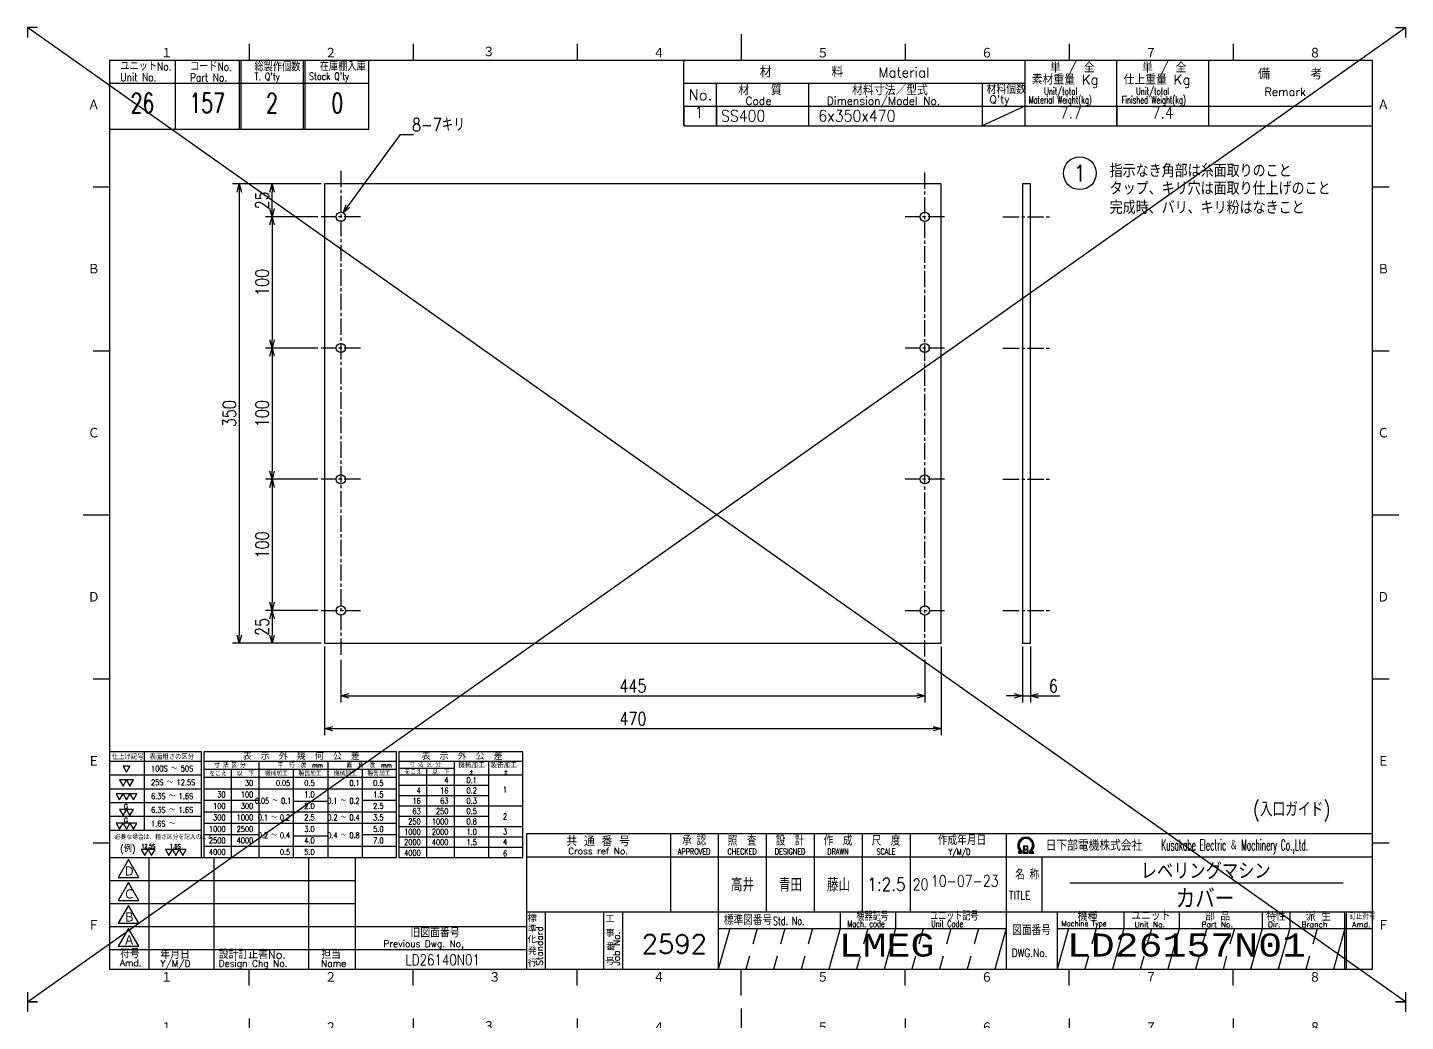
# Model space of a CAD drawing. Extents: x 0 to 1050, y 0 to 1485.
# Drawn here: x 0 to 1050, y 728 to 1485 of the extents above; entities that cross this region are included whole.
import ezdxf
from ezdxf.enums import TextEntityAlignment as Align

# ---------------------------------------------------------------- set-up
doc = ezdxf.new("R2010")
doc.units = 0
doc.header["$LTSCALE"] = 2.5
doc.linetypes.add('GEN3A', pattern=[3.5, 2, -1.5])
doc.linetypes.add('GEN7A', pattern=[7.5, 5, -0.75, 1, -0.75])
doc.layers.get('0').update_dxf_attribs({"linetype": 'CONTINUOUS'})
doc.layers.get('DEFPOINTS').update_dxf_attribs({"linetype": 'CONTINUOUS'})
for name, color, linetype in [('2', 5, 'CONTINUOUS'), ('4', 3, 'CONTINUOUS'), ('5', 3, 'CONTINUOUS'), ('6', 52, 'CONTINUOUS'), ('7A', 4, 'GEN7A'), ('8', 1, 'CONTINUOUS'), ('RAHM2', 1, 'CONTINUOUS'), ('RAHM3', 52, 'CONTINUOUS')]:
    doc.layers.add(name, color=color, linetype=linetype)
doc.styles.add('DIMENSION', font='monotxt.shx', dxfattribs={"bigfont": 'bigfont.shx'})
doc.styles.get("Standard").update_dxf_attribs({"font": 'romans.shx', "width": 0.8, "bigfont": 'extfont.shx'})
doc.dimstyles.new('GEN-ISO', dxfattribs={"dimscale": 2.5, "dimtxt": 4, "dimasz": 2.5, "dimexe": 2, "dimexo": 1, "dimgap": 1, "dimtad": 3, "dimdec": 3, "dimrnd": 0.001, "dimdsep": 46, "dimtxsty": 'Standard', "dimblk": 'OPEN30', "dimcen": 0, "dimclrt": 52, "dimadec": 0, "dimazin": 0, "dimtp": 0.1, "dimtm": 0.1, "dimtfac": 0.6, "dimtdec": 3, "dimtmove": 2, "dimatfit": 3, "dimldrblk": 'OPEN30', "dimfxl": 1, "dimarcsym": 0})

# ---------------------------------------------------------------- blocks, each defined once
blk = doc.blocks.new('1A3ﾌﾞﾋﾝ')
at = {"layer": 'RAHM2', "color": 5, "linetype": 'Continuous'}
for p, q in [((3, 297), (0, 297)), ((0, 297), (0, 294)), ((217.5, 295), (217.5, 287)), ((417, 297), (420, 297)), ((420, 297), (420, 294)), ((67.5, 292), (67.5, 287)), ((117.5, 292), (117.5, 287)), ((167.5, 292), (167.5, 287)), ((267.5, 292), (267.5, 287)), ((317.5, 292), (317.5, 287)), ((367.5, 292), (367.5, 287)), ((410, 287), (25, 287)), ((25, 287), (25, 10)), ((104, 266), (104, 287)), ((410, 10), (410, 287)), ((25, 266), (64.5, 266)), ((64.5, 266), (104, 266)), ((20, 248.5), (25, 248.5)), ((410, 248.5), (415, 248.5)), ((20, 198.5), (25, 198.5)), ((410, 198.5), (415, 198.5)), ((17, 148.5), (25, 148.5)), ((410, 148.5), (418, 148.5)), ((20, 98.5), (25, 98.5)), ((410, 98.5), (415, 98.5)), ((20, 48.5), (25, 48.5)), ((410, 48.5), (415, 48.5)), ((25, 10), (410, 10)), ((67.5, 5), (67.5, 10)), ((117.5, 5), (117.5, 10)), ((217.5, 2), (217.5, 10)), ((267.5, 5), (267.5, 10)), ((317.5, 5), (317.5, 10)), ((367.5, 5), (367.5, 10)), ((0, 3), (0, 0)), ((0, 0), (3, 0)), ((420, 0), (417, 0)), ((420, 3), (420, 0))]:
    blk.add_line(p, q, dxfattribs=at)
at = {"layer": 'RAHM2', "color": 7, "linetype": 'Continuous'}
for p, q in [((45, 287), (45, 266)), ((64.5, 287), (64.5, 266)), ((65, 287), (65, 266)), ((84, 287), (84, 266)), ((84.5, 287), (84.5, 266)), ((200, 267), (200, 287)), ((304, 287), (304, 267)), ((332, 267), (332, 287)), ((360, 287), (360, 267)), ((25, 280), (64.5, 280)), ((64.5, 280), (104, 280)), ((200, 280), (304, 280)), ((210, 267), (210, 280)), ((238, 280), (238, 267)), ((291, 280), (291, 267)), ((200, 273), (410, 273)), ((200, 267), (410, 267)), ((195.93, 51.26), (195.93, 27.42)), ((210.55, 51.26), (210.55, 10)), ((225.18, 51.26), (225.18, 27.42)), ((239.8, 51.26), (239.8, 27.42)), ((254.43, 51.26), (254.43, 27.42)), ((269.05, 51.26), (269.05, 27.42)), ((298.3, 51.26), (298.3, 10)), ((25, 44), (100, 44)), ((37, 44), (37, 10)), ((56.8, 44), (56.8, 10)), ((85.6, 44), (85.6, 10)), ((100, 10), (100, 44)), ((152.05, 44.26), (410, 44.26)), ((269.05, 44.26), (269.05, 27.42)), ((298.3, 44.26), (298.3, 44.26)), ((309.17, 44.26), (309.17, 27.42)), ((25, 37), (100, 37)), ((25, 30), (100, 30)), ((152.05, 27.42), (410, 27.42)), ((157.77, 27.42), (157.77, 10)), ((175.59, 27.42), (175.59, 10)), ((181.3, 27.42), (181.3, 10)), ((247.73, 27.42), (247.73, 22.42)), ((264.59, 27.42), (264.59, 22.42)), ((313.83, 27.42), (313.83, 10)), ((334.15, 27.42), (334.15, 22.42)), ((351, 27.42), (351, 22.42)), ((376.29, 27.42), (376.29, 22.42)), ((384.72, 27.42), (384.72, 22.42)), ((401.57, 10), (401.57, 27.42)), ((402.07, 10), (402.07, 27.42)), ((25, 23), (100, 23)), ((100, 23), (152.05, 23)), ((210.55, 22.42), (298.3, 22.42)), ((313.83, 22.42), (410, 22.42)), ((25, 16), (100, 16)), ((100, 16), (152.05, 16)), ((167.5, 5), (167.5, 10))]:
    blk.add_line(p, q, dxfattribs=at)
at = {"layer": 'RAHM2', "color": 3, "linetype": 'Continuous'}
for p, q in [((317.73, 36.35), (401.03, 36.35)), ((214.02, 22.42), (210.55, 10)), ((247.73, 22.42), (244.26, 10)), ((264.59, 22.42), (261.12, 10)), ((298.3, 22.42), (294.83, 10)), ((334.15, 22.42), (330.68, 10)), ((351, 22.42), (347.54, 10)), ((376.29, 22.42), (372.82, 10)), ((384.72, 22.42), (381.25, 10))]:
    blk.add_line(p, q, dxfattribs=at)
at = {"layer": 'RAHM2', "color": 3, "linetype": 'GEN3A'}
for p, q in [((222.44, 22.42), (218.98, 10)), ((230.87, 22.42), (227.41, 10)), ((239.3, 22.42), (235.84, 10)), ((256.16, 22.42), (252.69, 10)), ((273.01, 22.42), (269.55, 10)), ((281.44, 22.42), (277.98, 10)), ((289.87, 22.42), (286.41, 10)), ((325.72, 22.42), (322.25, 10)), ((342.57, 22.42), (339.11, 10)), ((359.43, 22.42), (355.97, 10)), ((367.86, 22.42), (364.39, 10)), ((393.14, 22.42), (389.68, 10))]:
    blk.add_line(p, q, dxfattribs=at)
at = {"layer": 'RAHM2', "color": 5, "linetype": 'Continuous'}
blk.add_lwpolyline([(410, 51.26), (152.05, 51.26), (152.05, 10)], dxfattribs=at)
at = {"layer": 'RAHM2', "color": 7, "linetype": 'Continuous'}
for points in [[(303.62, 47.51), (303.62, 45.4), (304.92, 45.4), (304.92, 47.51), (303.62, 47.51)], [(303.77, 47.36), (303.77, 46.53), (304.77, 46.53), (304.77, 47.36), (303.77, 47.36)], [(304.77, 46.38), (304.77, 45.55), (303.77, 45.55), (303.77, 46.38), (304.77, 46.38)], [(302.02, 45.4), (303.22, 45.4), (303.22, 46.01)], [(302.02, 45.58), (302.97, 45.58), (302.97, 45.91)], [(302.72, 45.82), (302.72, 45.75), (302.02, 45.75), (302.02, 45.4)], [(305.32, 45.98), (305.32, 45.4), (306.58, 45.4), (306.58, 45.75), (305.85, 45.75), (305.85, 45.8)], [(305.57, 45.87), (305.57, 45.58), (306.58, 45.58)]]:
    blk.add_lwpolyline(points, dxfattribs=at)
for points in [[(30.79, 43.41), (27.65, 37.97), (33.92, 37.97)], [(30.79, 36.41), (27.65, 30.97), (33.92, 30.97)], [(30.79, 29.41), (27.65, 23.97), (33.92, 23.97)], [(30.79, 22.41), (27.65, 16.97), (33.92, 16.97)]]:
    blk.add_lwpolyline(points, close=True, dxfattribs=at)
at = {"layer": 'RAHM2', "color": 3, "linetype": 'Continuous'}
for points in [[(317.29, 22.42), (313.83, 10)], [(401.57, 22.42), (401.57, 22.42), (398.11, 10)]]:
    blk.add_lwpolyline(points, dxfattribs=at)
at = {"layer": 'RAHM2', "color": 7, "linetype": 'Continuous'}
for radius, start, end in [(2.5, 308.2706, 230.8952), (2.28, 303.9949, 234.4013), (2.06, 299.8294, 238.4756)]:
    blk.add_arc((304.3, 47.76), radius, start, end, dxfattribs=at)
at = {"layer": 'RAHM2', "color": 5, "linetype": 'Continuous'}
for s, p in [('１', (40.6, 287.58)), ('２', (90.6, 287.58)), ('４', (190.6, 287.58)), ('５', (240.6, 287.58)), ('６', (290.6, 287.58)), ('７', (340.6, 287.58)), ('８', (390.6, 287.58)), ('Ａ', (18.36, 271.74)), ('Ａ', (411.44, 271.74)), ('Ｂ', (18.36, 221.74)), ('Ｂ', (411.44, 221.74)), ('Ｃ', (18.36, 171.74)), ('Ｃ', (411.44, 171.74)), ('Ｄ', (18.36, 121.74)), ('Ｄ', (411.44, 121.74)), ('Ｅ', (18.36, 71.74)), ('Ｅ', (411.44, 71.74)), ('Ｆ', (18.36, 21.74)), ('Ｆ', (411.44, 21.74)), ('１', (40.6, 5.87)), ('２', (90.6, 5.87)), ('３', (140.6, 5.87)), ('４', (190.6, 5.87)), ('５', (240.6, 5.87)), ('６', (290.6, 5.87)), ('７', (340.6, 5.87)), ('８', (390.6, 5.87))]:
    blk.add_text(s, height=3.31, dxfattribs=at).set_placement(p)
blk.add_text('３', height=3.31, dxfattribs=at).set_placement((140.6, 289.58), align=Align.MIDDLE)
at = {"layer": 'RAHM2', "color": 7, "linetype": 'Continuous'}
for s, height, width, p in [('ユニットNo.', 2.5, 0.8, (28.29, 283.92)), ('コードNo.', 2.5, 0.8, (49.52, 283.81)), ('総製作個数', 2.5, 0.8, (69.17, 283.72)), ('在庫棚入庫', 2.5, 0.8, (89.08, 283.82)), ('Unit No.', 2.5, 0.8, (28.29, 280.64)), ('Part No.', 2.5, 0.8, (49.52, 280.53)), ("T. Q'ty", 2.2, 0.8, (69.17, 280.96)), ("Stock Q'ty", 2.2, 0.8, (85.8, 281.06)), ('材料個数', 3, 0.8, (292.32, 276.75)), ('Unit/total', 2.2, 0.7, (309.86, 276.49)), ('Unit/total', 2.2, 0.7, (337.86, 276.49)), ('Material Weight(kg)', 2.2, 0.68, (305.1, 273.86)), ('Finished Weight(kg)', 2.2, 0.68, (333.46, 273.86)), ('作成年月日', 3, 0.7, (277.49, 47.82)), ('Y/M/D', 1.8, 0.8, (280.79, 44.87)), ('Kusakabe Electric ＆ Machinery Co.,Ltd.', 3.3108, 0.5, (345.56, 46.19)), ('名 称', 3, 0.7, (301.06, 37.33)), ('20', 3.5, 0.8, (269.81, 34.08)), ('TITLE', 2.5, 0.8, (299.18, 31.25)), ('標準図番号', 3, 0.7, (212.26, 23.44)), ('Std. No.', 2.5, 0.7, (227.23, 23.44)), ('機器記号', 2.5, 0.7, (252.65, 24.77)), ('ユニット記号', 2.5, 0.7, (275.14, 24.85)), ('訂正符号', 2, 0.7, (403.01, 25.16)), ('Mach. code', 2, 0.7, (249.86, 22.83)), ('Unit Code', 2, 0.7, (275.45, 22.83)), ('図面番号', 3, 0.7, (300.15, 20.37)), ('Machine Type', 1.7, 0.9, (315.15, 23.05))]:
    blk.add_text(s, height=height, dxfattribs=dict(at, width=width)).set_placement(p)
for s, height, p in [('単 / 全', 3, (311.71, 283.26)), ('単 / 全', 3, (339.71, 283.26)), ('材\u3000\u3000\u3000\u3000\u3000料', 3.311, (223.18, 281.82)), ('Material', 3, (259.34, 281.82)), ('素材重量 Kg', 3, (306.08, 279.63)), ('仕上重量 Kg', 3, (334.08, 279.63)), ('備     考', 3.311, (375.08, 281.21)), ('No.', 3.311, (201.5, 274.82)), ('材\u3000\u3000質', 3, (216.68, 276.39)), ('材料寸法／型式', 3, (251.33, 276.39)), ('Remark', 2.5, (377.03, 276.16)), ('Code', 2.4, (218.82, 273.45)), ('Dimension/Model No.', 2.4, (243.65, 273.45)), ("Q'ty", 2.4, (293.19, 273.93)), ('Ｄ', 3.2, (29.23, 38.2)), ('Ｃ', 3.2, (29.23, 31.2)), ('Ｂ', 3.2, (29.23, 24.2)), ('標', 2, (152.44, 24.43)), ('工', 2, (176.15, 24.24)), ('機種', 2.4, (320.08, 24.76)), ('ユニット', 2.4, (336.39, 24.96)), ('部 品', 2.4, (358.93, 24.79)), ('特性', 2.4, (377.55, 24.78)), ('派 生', 2.4, (389.65, 24.72)), ('旧図面番号', 2.5, (116.71, 19.69)), ('準', 2, (152.47, 21.11)), ('事', 2, (176.17, 19.92)), ('Unit No.', 1.7, (337.39, 22.76)), ('Part No.', 1.7, (357.81, 22.76)), ('Dir.', 1.7, (378.09, 22.76)), ('Branch', 1.7, (388.28, 22.76)), ('Amd.', 1.7, (403.74, 22.76)), ('Ａ', 3.2, (29.23, 17.2)), ('Previous Dwg. No,', 2, (108.5, 16.75)), ('化', 2, (152.37, 17.95)), ('番', 2, (176.31, 15.76)), ('Amd.', 2, (28.17, 10.93)), ('符号', 2.5, (28.17, 13.37)), ('Y/M/D', 2, (40.49, 10.7)), ('年月日', 2.5, (40.49, 13.14)), ('設計訂正書No.', 2.5, (58.29, 13.18)), ('Design Chg No.', 2, (58.29, 10.75)), ('担当', 2.5, (89.5, 13.18)), ('Name', 2, (89.5, 10.75)), ('行', 2, (152.46, 10.82)), ('発', 2, (152.46, 14.47)), ('号', 2, (176.11, 11.28))]:
    blk.add_text(s, height=height, dxfattribs=at).set_placement(p)
for s, height, p in [('共 通 番 号', 3, (173.93, 49.14)), ('Cross ref No.', 2, (173.93, 46.01))]:
    blk.add_text(s, height=height, dxfattribs=at).set_placement(p, align=Align.MIDDLE)
for s, height, width, p in [('承 認', 3, 0.7, (203.18, 49.35)), ('照  査', 3, 0.7, (217.8, 49.35)), ('設  計', 3, 0.7, (232.43, 49.35)), ('作  成', 3, 0.7, (247.05, 49.35)), ('尺  度', 3, 0.7, (261.67, 49.35)), ('APPROVED', 1.8, 0.8, (203.18, 45.85)), ('CHECKED', 1.8, 0.8, (217.8, 45.85)), ('DESIGNED', 1.8, 0.8, (232.43, 45.85)), ('DRAWN', 1.8, 0.8, (247.05, 45.85)), ('SCALE', 1.8, 0.8, (261.67, 45.85)), ('DWG.No.', 2.5, 0.8, (305.41, 14.96))]:
    blk.add_text(s, height=height, dxfattribs=dict(at, width=width)).set_placement(p, align=Align.MIDDLE)
at = {"layer": 'RAHM2', "color": 7, "linetype": 'Continuous', "width": 0.844147}
blk.add_text('日下部電機株式会社', height=3.311, dxfattribs=at).set_placement((310.35, 46.06), (339.79, 46.06), align=Align.FIT)
at = {"layer": 'RAHM2', "color": 7, "linetype": 'Continuous'}
for s, p in [('Standard', (157.07, 11.05)), ('Job No.', (180.5, 11.05))]:
    blk.add_text(s, height=2, rotation=90, dxfattribs=at).set_placement(p)
at = {"layer": 'RAHM2', "color": 5, "linetype": 'Continuous', "width": 0.7}
for tag, p in [('HEADER3', (35, 274.01)), ('HEADER4', (54.75, 274)), ('HEADER15', (74.49, 274)), ('HEADER16', (94.43, 274))]:
    blk.add_attdef(tag, text='', height=6, dxfattribs=at).set_placement(p, align=Align.MIDDLE)
at = {"layer": 'RAHM2', "color": 7, "linetype": 'Continuous'}
blk.add_attdef('HEADER5', text='', height=2.5, dxfattribs=at).set_placement((63.69, 267.1), align=Align.BOTTOM_RIGHT)
for tag, height, width, p in [('HEADER1', 5, 0.9, (359.12, 40.15)), ('HEADER25', 3.2, 0.63, (46.91, 40.38)), ('HEADER23', 3.33, 0.8, (71.4, 40.2)), ('HEADER24', 3.5, 0.8, (92.57, 40.22)), ('HEADER7', 5, 0.8, (174.38, 35.8)), ('GEN-TITLE-SCA', 4, 0.85, (261.79, 35.85)), ('HEADER22', 3.2, 0.63, (46.91, 33.38)), ('HEADER20', 3.33, 0.8, (71.4, 33.2)), ('HEADER21', 3.5, 0.8, (92.57, 33.22)), ('HEADER2', 6, 0.9, (358.89, 31.68)), ('HEADER19', 3.2, 0.63, (46.91, 26.38)), ('HEADER17', 3.33, 0.8, (71.4, 26.2)), ('HEADER18', 3.5, 0.8, (92.57, 26.22)), ('HEADER11', 3.2, 0.63, (46.91, 19.38)), ('HEADER9', 3.33, 0.8, (71.4, 19.2)), ('HEADER10', 3.5, 0.8, (92.57, 19.22)), ('HEADER14', 3.31, 0.8, (126.54, 12.82))]:
    blk.add_attdef(tag, text='', height=height, dxfattribs=dict(at, width=width)).set_placement(p, align=Align.MIDDLE)
at = {"layer": 'RAHM2', "color": 7, "linetype": 'Continuous', "width": 0.8}
blk.add_attdef('GEN-TITLE-DAT', text='', height=3.5, dxfattribs=at).set_placement((275.35, 34.1), align=Align.BOTTOM_LEFT)
at = {"layer": 'RAHM2', "color": 5, "linetype": 'Continuous'}
blk.add_attdef('HEADER6', text='', height=5.8, dxfattribs=at).set_placement((207.09, 13.03), align=Align.BOTTOM_RIGHT)
at = {"layer": 'RAHM2', "color": 5, "linetype": 'Continuous', "style": 'DIMENSION', "width": 1.2}
for tag, p in [('HEADER13', (213.56, 11.75)), ('HEADER12', (247.26, 11.72)), ('GEN-TITLE-DWG', (316.79, 11.74))]:
    blk.add_attdef(tag, text='', height=7.02, dxfattribs=at).set_placement(p, align=Align.BOTTOM_LEFT)
at = {"layer": 'RAHM2', "color": 5, "linetype": 'Continuous', "style": 'DIMENSION'}
blk.add_attdef('HEADER8', text='', height=7.02, dxfattribs=at).set_placement((408.58, 11.71), align=Align.BOTTOM_RIGHT)
blk = doc.blocks.new('_Open30')
at = {"color": 0, "linetype": 'ByBlock', "lineweight": -2}
for p, q in [((-1, 0.27), (0, 0)), ((0, 0), (-1, -0.27)), ((0, 0), (-1, 0))]:
    blk.add_line(p, q, dxfattribs=at)
blk = doc.blocks.new('*D35')
at = {"layer": '5', "color": 0, "lineweight": -2, "transparency": 16777216}
for p, q in [((226.3, 1013.3), (226.3, 945.8)), ((696.3, 1013.3), (696.3, 945.8)), ((232.5, 950.8), (690, 950.8))]:
    blk.add_line(p, q, dxfattribs=at)
at = {"layer": 'DEFPOINTS', "color": 0, "transparency": 16777216}
for p in [(226.3, 1015.8), (696.3, 1015.8), (696.3, 950.8)]:
    blk.add_point(p, dxfattribs=at)
at = {"layer": '5', "color": 0, "lineweight": -2, "transparency": 16777216, "xscale": 6.25, "yscale": 6.25, "zscale": 6.25, "rotation": 180}
blk.add_blockref('_Open30', (226.3, 950.8), dxfattribs=at)
at = {"layer": '5', "color": 0, "lineweight": -2, "transparency": 16777216, "xscale": 6.25, "yscale": 6.25, "zscale": 6.25}
blk.add_blockref('_Open30', (696.3, 950.8), dxfattribs=at)
at = {"layer": '5', "color": 52, "transparency": 16777216, "insert": (461.3, 958.3), "char_height": 10, "attachment_point": 5}
blk.add_mtext('470', dxfattribs=at)
blk = doc.blocks.new('*D36')
at = {"layer": '5', "color": 0, "lineweight": -2, "transparency": 16777216}
for p, q in [((238.8, 1003.3), (238.8, 970.8)), ((683.8, 1003.3), (683.8, 970.8)), ((245, 975.8), (677.5, 975.8))]:
    blk.add_line(p, q, dxfattribs=at)
at = {"layer": 'DEFPOINTS', "color": 0, "transparency": 16777216}
for p in [(238.8, 1005.8), (683.8, 1005.8), (683.8, 975.8)]:
    blk.add_point(p, dxfattribs=at)
at = {"layer": '5', "color": 0, "lineweight": -2, "transparency": 16777216, "xscale": 6.25, "yscale": 6.25, "zscale": 6.25, "rotation": 180}
blk.add_blockref('_Open30', (238.8, 975.8), dxfattribs=at)
at = {"layer": '5', "color": 0, "lineweight": -2, "transparency": 16777216, "xscale": 6.25, "yscale": 6.25, "zscale": 6.25}
blk.add_blockref('_Open30', (683.8, 975.8), dxfattribs=at)
at = {"layer": '5', "color": 52, "transparency": 16777216, "insert": (461.3, 983.3), "char_height": 10, "attachment_point": 5}
blk.add_mtext('445', dxfattribs=at)
blk = doc.blocks.new('*D37')
at = {"layer": '5', "color": 0, "lineweight": -2, "transparency": 16777216}
for p, q in [((221.3, 1240.8), (181.3, 1240.8)), ((186.3, 1234.6), (186.3, 1147.1)), ((221.3, 1140.8), (181.3, 1140.8))]:
    blk.add_line(p, q, dxfattribs=at)
at = {"layer": 'DEFPOINTS', "color": 0, "transparency": 16777216}
for p in [(223.8, 1240.8), (186.3, 1140.8), (223.8, 1140.8)]:
    blk.add_point(p, dxfattribs=at)
at = {"layer": '5', "color": 0, "lineweight": -2, "transparency": 16777216, "xscale": 6.25, "yscale": 6.25, "zscale": 6.25}
for p, rotation in [((186.3, 1240.8), 90), ((186.3, 1140.8), 270)]:
    blk.add_blockref('_Open30', p, dxfattribs=dict(at, rotation=rotation))
at = {"layer": '5', "color": 52, "transparency": 16777216, "insert": (178.8, 1190.8), "char_height": 10, "attachment_point": 5, "rotation": 90}
blk.add_mtext('100', dxfattribs=at)
blk = doc.blocks.new('*D38')
at = {"layer": '5', "color": 0, "lineweight": -2, "transparency": 16777216}
for p, q in [((223.8, 1365.8), (156.3, 1365.8)), ((161.3, 1359.6), (161.3, 1022.1)), ((223.8, 1015.8), (156.3, 1015.8))]:
    blk.add_line(p, q, dxfattribs=at)
at = {"layer": 'DEFPOINTS', "color": 0, "transparency": 16777216}
for p in [(226.3, 1365.8), (161.3, 1015.8), (226.3, 1015.8)]:
    blk.add_point(p, dxfattribs=at)
at = {"layer": '5', "color": 0, "lineweight": -2, "transparency": 16777216, "xscale": 6.25, "yscale": 6.25, "zscale": 6.25}
for p, rotation in [((161.3, 1365.8), 90), ((161.3, 1015.8), 270)]:
    blk.add_blockref('_Open30', p, dxfattribs=dict(at, rotation=rotation))
at = {"layer": '5', "color": 52, "transparency": 16777216, "insert": (153.8, 1190.8), "char_height": 10, "attachment_point": 5, "rotation": 90}
blk.add_mtext('350', dxfattribs=at)
blk = doc.blocks.new('*D39')
at = {"layer": '5', "color": 0, "lineweight": -2, "transparency": 16777216}
for p, q in [((218.8, 1040.8), (181.3, 1040.8)), ((186.3, 1034.6), (186.3, 1022.1)), ((223.8, 1015.8), (181.3, 1015.8))]:
    blk.add_line(p, q, dxfattribs=at)
at = {"layer": 'DEFPOINTS', "color": 0, "transparency": 16777216}
for p in [(221.3, 1040.8), (186.3, 1015.8), (226.3, 1015.8)]:
    blk.add_point(p, dxfattribs=at)
at = {"layer": '5', "color": 0, "lineweight": -2, "transparency": 16777216, "xscale": 6.25, "yscale": 6.25, "zscale": 6.25}
for p, rotation in [((186.3, 1040.8), 90), ((186.3, 1015.8), 270)]:
    blk.add_blockref('_Open30', p, dxfattribs=dict(at, rotation=rotation))
at = {"layer": '5', "color": 52, "transparency": 16777216, "insert": (178.8, 1028.3), "char_height": 10, "attachment_point": 5, "rotation": 90}
blk.add_mtext('25', dxfattribs=at)
blk = doc.blocks.new('*D40')
at = {"layer": '5', "color": 0, "lineweight": -2, "transparency": 16777216}
for p, q in [((221.3, 1140.8), (181.3, 1140.8)), ((186.3, 1134.6), (186.3, 1047.1)), ((221.3, 1040.8), (181.3, 1040.8))]:
    blk.add_line(p, q, dxfattribs=at)
at = {"layer": 'DEFPOINTS', "color": 0, "transparency": 16777216}
for p in [(223.8, 1140.8), (186.3, 1040.8), (223.8, 1040.8)]:
    blk.add_point(p, dxfattribs=at)
at = {"layer": '5', "color": 0, "lineweight": -2, "transparency": 16777216, "xscale": 6.25, "yscale": 6.25, "zscale": 6.25}
for p, rotation in [((186.3, 1140.8), 90), ((186.3, 1040.8), 270)]:
    blk.add_blockref('_Open30', p, dxfattribs=dict(at, rotation=rotation))
at = {"layer": '5', "color": 52, "transparency": 16777216, "insert": (178.8, 1090.8), "char_height": 10, "attachment_point": 5, "rotation": 90}
blk.add_mtext('100', dxfattribs=at)
blk = doc.blocks.new('*D41')
at = {"layer": '5', "color": 0, "lineweight": -2, "transparency": 16777216}
for p, q in [((758.2, 1013.3), (758.2, 970.8)), ((764.2, 1013.3), (764.2, 970.8)), ((751.9, 975.8), (745.7, 975.8)), ((758.2, 975.8), (764.2, 975.8)), ((770.4, 975.8), (786.6, 975.8))]:
    blk.add_line(p, q, dxfattribs=at)
at = {"layer": 'DEFPOINTS', "color": 0, "transparency": 16777216}
for p in [(758.2, 1015.8), (764.2, 1015.8), (764.2, 975.8)]:
    blk.add_point(p, dxfattribs=at)
at = {"layer": '5', "color": 0, "lineweight": -2, "transparency": 16777216, "xscale": 6.25, "yscale": 6.25, "zscale": 6.25}
blk.add_blockref('_Open30', (758.2, 975.8), dxfattribs=at)
at = {"layer": '5', "color": 0, "lineweight": -2, "transparency": 16777216, "xscale": 6.25, "yscale": 6.25, "zscale": 6.25, "rotation": 180}
blk.add_blockref('_Open30', (764.2, 975.8), dxfattribs=at)
at = {"layer": '5', "color": 52, "transparency": 16777216, "insert": (781.7, 983.3), "char_height": 10, "attachment_point": 5}
blk.add_mtext('6', dxfattribs=at)
blk = doc.blocks.new('GENBALLOON1')
blk.add_circle((0, 0), 5)
at = {"flags": 1}
blk.add_attdef('GEN_PARENT', text='', height=2.5, dxfattribs=at).set_placement((0, 0), align=Align.MIDDLE)
blk.add_attdef('REF_NO', text='', height=3.5).set_placement((0, 0), align=Align.MIDDLE)
at = {"color": 7, "flags": 1}
for tag, p in [('5GENINF', (6.43, 0.96)), ('6GENINF', (6.43, 0.63)), ('7GENINF', (6.43, 0.3)), ('8GENINF', (6.43, -0.04)), ('9GENINF', (6.43, -0.37)), ('3GENINF', (6.43, -2.34)), ('4GENINF', (6.43, -2.67)), ('10GENINF', (6.43, -0.7)), ('11GENINF', (6.43, -1)), ('12GENINF', (6.43, -1.34)), ('13GENINF', (6.43, -1.67)), ('14GENINF', (6.43, -2)), ('15GENINF', (6.43, -3)), ('16GENINF', (6.43, -3.34)), ('17GENINF', (6.43, -3.7)), ('18GENINF', (6.43, -4.04)), ('19GENINF', (6.43, -4.37)), ('20GENINF', (6.43, -4.7)), ('21GENINF', (6.43, -5.04)), ('22GENINF', (6.43, -5.37))]:
    blk.add_attdef(tag, p, '', height=0.2, dxfattribs=at)
blk = doc.blocks.new('*D42')
at = {"layer": '5', "color": 0, "lineweight": -2, "transparency": 16777216}
for p, q in [((221.3, 1340.8), (181.3, 1340.8)), ((186.3, 1334.6), (186.3, 1247.1)), ((221.3, 1240.8), (181.3, 1240.8))]:
    blk.add_line(p, q, dxfattribs=at)
at = {"layer": 'DEFPOINTS', "color": 0, "transparency": 16777216}
for p in [(223.8, 1340.8), (186.3, 1240.8), (223.8, 1240.8)]:
    blk.add_point(p, dxfattribs=at)
at = {"layer": '5', "color": 0, "lineweight": -2, "transparency": 16777216, "xscale": 6.25, "yscale": 6.25, "zscale": 6.25}
for p, rotation in [((186.3, 1340.8), 90), ((186.3, 1240.8), 270)]:
    blk.add_blockref('_Open30', p, dxfattribs=dict(at, rotation=rotation))
at = {"layer": '5', "color": 52, "transparency": 16777216, "insert": (178.8, 1290.8), "char_height": 10, "attachment_point": 5, "rotation": 90}
blk.add_mtext('100', dxfattribs=at)
blk = doc.blocks.new('*D43')
at = {"layer": '5', "color": 0, "lineweight": -2, "transparency": 16777216}
for p, q in [((223.8, 1365.8), (181.3, 1365.8)), ((186.3, 1347.1), (186.3, 1359.6)), ((221.3, 1340.8), (181.3, 1340.8))]:
    blk.add_line(p, q, dxfattribs=at)
at = {"layer": 'DEFPOINTS', "color": 0, "transparency": 16777216}
for p in [(186.3, 1365.8), (226.3, 1365.8), (223.8, 1340.8)]:
    blk.add_point(p, dxfattribs=at)
at = {"layer": '5', "color": 0, "lineweight": -2, "transparency": 16777216, "xscale": 6.25, "yscale": 6.25, "zscale": 6.25}
for p, rotation in [((186.3, 1365.8), 90), ((186.3, 1340.8), 270)]:
    blk.add_blockref('_Open30', p, dxfattribs=dict(at, rotation=rotation))
at = {"layer": '5', "color": 52, "transparency": 16777216, "insert": (178.8, 1353.3), "char_height": 10, "attachment_point": 5, "rotation": 90}
blk.add_mtext('25', dxfattribs=at)
blk = doc.blocks.new('STDBUHIN')
at = {"color": 7}
for p, q in [((0, 0), (0, -6)), ((10, 0), (10, -6)), ((38, 0), (38, -6)), ((91, 0), (91, -6)), ((104, 0), (104, -6)), ((132, 0), (132, -6)), ((160, 0), (160, -6)), ((0, -6), (210, -6))]:
    blk.add_line(p, q, dxfattribs=at)
at = {"layer": 'RAHM3', "color": 7, "width": 0.9}
for tag, p in [('1GENST', (4.710911, -4.609434)), ('4GENST', (96.434633, -4.658422)), ('5GENST', (118, -4.729)), ('6GENST', (146, -4.729))]:
    blk.add_attdef(tag, text='', height=3.5, dxfattribs=at).set_placement(p, align=Align.BOTTOM_CENTER)
at = {"layer": 'RAHM3', "color": 7}
for tag, p, width in [('2GENST', (11.373533, -4.658422), 0.8), ('3GENST', (41.070972, -4.658422), 0.8), ('7GENST', (162.759538, -4.671383), 0.9)]:
    blk.add_attdef(tag, p, '', height=3.5, dxfattribs=dict(at, width=width))
blk = doc.blocks.new('A$C578F5457')
for p, q in [((0, 29.4), (28, 29.4)), ((10.5, 32.2), (10.5, 8.4)), ((28.7, 29.4), (87.5, 29.4)), ((28.7, 26.95), (87.5, 26.95)), ((37.1, 26.95), (37.1, 0)), ((45.5, 29.4), (45.5, 0)), ((56, 26.95), (56, 0)), ((66.5, 29.4), (66.5, 0)), ((77, 26.95), (77, 0)), ((88.2, 29.4), (126, 29.4)), ((88.2, 27.3), (105, 27.3)), ((96.6, 27.3), (96.6, 0)), ((105, 29.4), (105, 0)), ((115.5, 29.4), (115.5, 0)), ((28.7, 24.5), (87.5, 24.5)), ((88.2, 25.2), (126, 25.2)), ((0, 8.4), (28, 8.4))]:
    blk.add_line(p, q)
for points in [[(5.16, 26.02), (6.22, 27.86), (4.1, 27.86), (5.16, 26.02)], [(4.1, 21.82), (5.16, 23.66), (3.04, 23.66), (4.1, 21.82)], [(6.22, 21.82), (7.28, 23.66), (5.16, 23.66), (6.22, 21.82)], [(3.04, 17.62), (4.1, 19.46), (1.98, 19.46), (3.04, 17.62)], [(5.16, 17.62), (6.22, 19.46), (4.1, 19.46), (5.16, 17.62)], [(7.28, 17.62), (8.35, 19.46), (6.22, 19.46), (7.28, 17.62)], [(4.1, 12.86), (5.16, 14.69), (3.04, 14.69), (4.1, 12.86)], [(6.22, 12.86), (7.28, 14.69), (5.16, 14.69), (6.22, 12.86)], [(3.04, 8.66), (4.1, 10.49), (1.98, 10.49), (3.04, 8.66)], [(5.16, 8.66), (6.22, 10.49), (4.1, 10.49), (5.16, 8.66)], [(7.28, 8.66), (8.35, 10.49), (6.22, 10.49), (7.28, 8.66)], [(10.7, 0.61), (11.76, 2.45), (9.63, 2.45), (10.7, 0.61)], [(12.82, 0.61), (13.88, 2.45), (11.76, 2.45), (12.82, 0.61)], [(18.07, 0.61), (19.13, 2.45), (17.01, 2.45), (18.07, 0.61)], [(20.19, 0.61), (21.26, 2.45), (19.13, 2.45), (20.19, 0.61)], [(22.32, 0.61), (23.38, 2.45), (21.26, 2.45), (22.32, 0.61)]]:
    blk.add_lwpolyline(points, close=True)
at = {"layer": '2'}
for points in [[(0, 0), (28, 0), (28, 32.2), (0, 32.2)], [(28.7, 0), (87.5, 0), (87.5, 32.2), (28.7, 32.2)], [(88.2, 0), (126, 0), (126, 32.2), (88.2, 32.2)]]:
    blk.add_lwpolyline(points, close=True, dxfattribs=at)
at = {"layer": '4'}
for p, q in [((0, 25.2), (28, 25.2)), ((0, 21), (28, 21)), ((88.2, 22.05), (115.5, 22.05)), ((28.7, 21), (87.5, 21)), ((28.7, 17.5), (45.5, 17.5)), ((56, 17.15), (66.5, 17.15)), ((77, 17.5), (87.5, 17.5)), ((88.2, 18.9), (115.5, 18.9)), ((0, 16.8), (28, 16.8)), ((28.7, 14), (87.5, 14)), ((88.2, 15.75), (126, 15.75)), ((0, 12.6), (28, 12.6)), ((28.7, 10.5), (87.5, 10.5)), ((88.2, 12.6), (115.5, 12.6)), ((88.2, 9.45), (126, 9.45)), ((28.7, 7), (45.5, 7)), ((56, 6.65), (66.5, 6.65)), ((77, 7), (87.5, 7)), ((88.2, 6.3), (126, 6.3)), ((28.7, 3.5), (87.5, 3.5)), ((88.2, 3.15), (126, 3.15))]:
    blk.add_line(p, q, dxfattribs=at)
at = {"width": 0.9}
for s, height, p in [('仕上げ記号', 1.54, (5.53, 29.91)), ('表面粗さの区分', 1.54, (18.98, 29.91)), ('をこえ', 1.4, (33.04, 24.85)), ('寸 法 区 分', 1.4, (36.67, 27.45)), ('以\u3000下', 1.4, (41.44, 24.85)), ('機械加工', 1.4, (50.85, 24.93)), ('平\u3000行\u3000度\u3000mm', 1.4, (58.11, 27.45)), ('製缶加工', 1.4, (61.11, 24.93)), ('機械加工', 1.4, (71.85, 24.93)), ('直\u3000角\u3000度\u3000mm', 1.4, (79.11, 27.45)), ('製缶加工', 1.4, (82.11, 24.93)), ('をこえ', 1.4, (92.54, 25.38)), ('寸 法 区 分', 1.4, (96.17, 27.62)), ('以\u3000下', 1.4, (100.94, 25.38)), ('機械加工', 1.61, (110.35, 27.35)), ('%%P', 1.4, (110.27, 25.48)), ('製缶加工', 1.61, (120.13, 27.35)), ('%%P', 1.4, (120.77, 25.48))]:
    blk.add_text(s, height=height, dxfattribs=at).set_placement(p, align=Align.CENTER)
for s, p in [('表\u3000示\u3000外\u3000幾\u3000何\u3000公\u3000差', (58.43, 29.86)), ('表\u3000示\u3000外\u3000公\u3000差', (107.45, 29.86))]:
    blk.add_text(s, height=1.96).set_placement(p, align=Align.CENTER)
for s, height, width, p in [('100S ～ 50S', 1.75, 0.8, (12.64, 26.26)), ('25S ～ 12.5S', 1.75, 0.8, (12.64, 22.06)), ('0.1', 1.75, 0.8, (108.79, 22.73)), ('0.2', 1.75, 0.8, (108.79, 19.58)), ('1', 1.75, 0.8, (119.92, 19.81)), ('6.3S ～ 1.6S', 1.75, 0.8, (12.64, 17.86)), ('0.3', 1.75, 0.8, (108.79, 16.43)), ('6.3S ～ 1.6S', 1.75, 0.8, (12.64, 13.66)), ('0.5', 1.75, 0.8, (108.79, 13.28)), ('2', 1.75, 0.8, (119.92, 11.65)), ('1.6S ～ ', 1.75, 0.8, (12.64, 9.46)), ('0.8', 1.75, 0.8, (108.79, 10.13)), ('1.0', 1.75, 0.8, (108.79, 6.98)), ('3', 1.75, 0.8, (119.92, 7.04)), ('必要な場合は、粗さ区分を記入のこと', 1.4, 0.9, (1.56, 5.54)), ('1.5', 1.75, 0.8, (108.79, 3.83)), ('4', 1.75, 0.8, (119.92, 3.89)), ('(例)', 2, 0.9, (3.23, 1.73)), ('12.5S', 1.26, 0.8, (9.67, 2.83)), ('1.6S', 1.26, 0.8, (18.32, 2.83)), ('6', 1.75, 0.8, (119.92, 0.39))]:
    blk.add_text(s, height=height, dxfattribs=dict(width=width)).set_placement(p)
for s, width, p in [('30', 0.8, (43.8, 21.85)), ('0.05', 0.7, (55.02, 21.85)), ('0.5', 0.8, (62.51, 21.85)), ('0.1', 0.7, (76.19, 21.85)), ('0.5', 0.8, (83.51, 21.85)), ('4', 0.8, (94.85, 19.58)), ('16', 0.8, (103.3, 19.58)), ('4', 0.8, (103.3, 22.73)), ('30', 0.8, (35.35, 18.35)), ('100', 0.8, (43.8, 18.35)), ('0.05 ～ 0.1', 0.7, (55.36, 16.42)), ('1.0', 0.8, (62.51, 18.35)), ('0.1 ～ 0.2', 0.7, (76.19, 16.42)), ('1.5', 0.8, (83.51, 18.35)), ('16', 0.8, (94.85, 16.43)), ('63', 0.8, (103.3, 16.43)), ('300', 0.8, (35.35, 11.35)), ('100', 0.8, (35.35, 14.85)), ('1000', 0.8, (43.8, 11.35)), ('300', 0.8, (43.8, 14.85)), ('0.1 ～ 0.2', 0.7, (55.02, 11.35)), ('2.0', 0.8, (62.51, 14.85)), ('2.5', 0.8, (62.51, 11.35)), ('0.2 ～ 0.4', 0.7, (76.19, 11.35)), ('2.5', 0.8, (83.51, 14.85)), ('3.5', 0.8, (83.51, 11.35)), ('63', 0.8, (94.85, 13.28)), ('250', 0.8, (103.3, 13.28)), ('1000', 0.8, (35.35, 7.85)), ('2500', 0.8, (43.8, 7.85)), ('3.0', 0.8, (62.51, 7.85)), ('5.0', 0.8, (83.51, 7.85)), ('1000', 0.8, (94.85, 6.98)), ('250', 0.8, (94.85, 10.13)), ('2000', 0.8, (103.3, 6.98)), ('1000', 0.8, (103.3, 10.13)), ('2500', 0.8, (35.35, 4.35)), ('4000', 0.8, (43.8, 4.35)), ('0.2 ～ 0.4', 0.7, (55.02, 5.93)), ('4.0', 0.8, (62.51, 4.35)), ('0.4 ～ 0.8', 0.7, (76.19, 5.93)), ('7.0', 0.8, (83.51, 4.35)), ('2000', 0.8, (94.85, 3.83)), ('4000', 0.8, (103.3, 3.83)), ('4000', 0.8, (35.35, 0.85)), ('0.5', 0.7, (55.02, 0.85)), ('5.0', 0.8, (62.51, 0.85)), ('4000', 0.8, (94.85, 0.58))]:
    blk.add_text(s, height=1.75, dxfattribs=dict(width=width)).set_placement(p, align=Align.RIGHT)
for p in [(5.6, 14.89), (5.6, 10.69)]:
    blk.add_text('G', height=1.4).set_placement(p, align=Align.RIGHT)

msp = doc.modelspace()

# ---------------------------------------------------------------- linework, layer by layer
msp.add_line((760.0001, 1425), (727.5001, 1410))
at = {"layer": '2'}
for p, q in [((696.2672, 1365.8005), (226.2672, 1365.8005)), ((226.2672, 1365.8005), (226.2672, 1015.8005)), ((696.2672, 1015.8005), (696.2672, 1365.8005)), ((758.1907, 1365.8005), (758.1907, 1015.8005)), ((764.1907, 1365.8005), (758.1907, 1365.8005)), ((764.1907, 1015.8005), (764.1907, 1365.8005)), ((226.2672, 1015.8005), (696.2672, 1015.8005)), ((758.1907, 1015.8005), (764.1907, 1015.8005))]:
    msp.add_line(p, q, dxfattribs=at)
for centre in [(238.7672, 1340.8005), (683.7672, 1340.8005), (238.7672, 1240.8005), (683.7672, 1240.8005), (238.7672, 1140.8005), (683.7672, 1140.8005), (238.7672, 1040.8005), (683.7672, 1040.8005)]:
    msp.add_circle(centre, 3.5, dxfattribs=at)
at = {"layer": '7A'}
for p, q in [((238.7672, 1375.8005), (238.7672, 1005.8005)), ((683.7672, 1005.8005), (683.7672, 1375.8005)), ((253.7672, 1340.8005), (223.7672, 1340.8005)), ((698.7672, 1340.8005), (668.7672, 1340.8005)), ((743.1907, 1340.8005), (779.1907, 1340.8005)), ((253.7672, 1240.8005), (223.7672, 1240.8005)), ((698.7672, 1240.8005), (668.7672, 1240.8005)), ((743.1907, 1240.8005), (779.1907, 1240.8005)), ((253.7672, 1140.8005), (223.7672, 1140.8005)), ((698.7672, 1140.8005), (668.7672, 1140.8005)), ((743.1907, 1140.8005), (779.1907, 1140.8005)), ((223.7672, 1040.8005), (253.7672, 1040.8005)), ((668.7672, 1040.8005), (698.7672, 1040.8005)), ((743.1907, 1040.8005), (779.1907, 1040.8005))]:
    msp.add_line(p, q, dxfattribs=at)
at = {"layer": '8'}
for p, q in [((0, 742.5), (1050, 1485)), ((1050, 742.5), (0, 1485))]:
    msp.add_line(p, q, dxfattribs=at)

# ---------------------------------------------------------------- block references
at = {"layer": '2', "xscale": 2.5, "yscale": 2.5, "zscale": 2.5}
for p, values in [((0, 742.5), {'GEN-TITLE-DWG': 'LD26157N01', 'GEN-TITLE-DAT': '10-07-23', 'GEN-TITLE-SCA': '1:2.5', 'HEADER1': 'レベリングマシン', 'HEADER2': 'カバー', 'HEADER3': '26', 'HEADER4': '157', 'HEADER6': '2592', 'HEADER12': 'LMEG', 'HEADER14': 'LD26140N01', 'HEADER15': '2', 'HEADER16': '0'}), ((0, 0), {'GEN-TITLE-DWG': 'LD16145N01', 'GEN-TITLE-DAT': '13-03-29', 'GEN-TITLE-SCA': '1:2.5', 'HEADER1': 'レベリングマシン', 'HEADER2': 'カバー', 'HEADER3': '16', 'HEADER4': '145', 'HEADER6': '2638', 'HEADER12': 'LMEG', 'HEADER13': 'LM10', 'HEADER15': '2', 'HEADER16': '0'})]:
    msp.add_blockref('1A3ﾌﾞﾋﾝ', p, dxfattribs=at).add_auto_attribs(values)
at = {"layer": '5'}
ref = msp.add_blockref('GENBALLOON1', (801.8345, 1373.9889), dxfattribs=dict(at, xscale=2.5, yscale=2.5, zscale=2.5, rotation=1.160420431745024e-05))
ref.add_attrib('REF_NO', '1', dxfattribs={"color": 7, "height": 12.5, "rotation": 0.0000116, "width": 0.9}).set_placement((801.8345, 1373.9889), align=Align.MIDDLE_CENTER)
at = {"layer": '6', "xscale": 2.5, "yscale": 2.5, "zscale": 2.5}
msp.add_blockref('A$C578F5457', (62.5, 852.5), dxfattribs=at)
at = {"layer": 'RAHM2'}
ref = msp.add_blockref('STDBUHIN', (500.0001, 1425), dxfattribs=dict(at, xscale=2.5, yscale=2.5, zscale=2.5))
ref.add_attrib('1GENST', '1', dxfattribs={"layer": 'RAHM3', "color": 7, "height": 8.75, "width": 0.9}).set_placement((511.7774, 1413.4764), align=Align.BOTTOM_CENTER)
ref.add_attrib('2GENST', 'SS400', (528.4339, 1413.3539), dxfattribs={"layer": 'RAHM3', "color": 7, "height": 8.75, "width": 0.9})
ref.add_attrib('3GENST', '6x350x470', (602.6775, 1413.3539), dxfattribs={"layer": 'RAHM3', "color": 7, "height": 8.75, "width": 0.9})
ref.add_attrib('5GENST', '7.7', dxfattribs={"layer": 'RAHM3', "color": 7, "height": 8.75, "width": 0.9}).set_placement((795.0001, 1413.1775), align=Align.BOTTOM_CENTER)
ref.add_attrib('6GENST', '7.4', dxfattribs={"layer": 'RAHM3', "color": 7, "height": 8.75, "width": 0.9}).set_placement((865.0001, 1413.1775), align=Align.BOTTOM_CENTER)

# ---------------------------------------------------------------- texts
at = {"layer": '5', "color": 52, "char_height": 10, "attachment_point": 4}
for s, insert in [('8-7キリ', (293.0074, 1410.9838)), ('高井', (535.9999, 831.6225)), ('青田', (572.561, 831.6225)), ('藤山', (609.1221, 831.6225))]:
    msp.add_mtext(s, dxfattribs=dict(at, insert=insert))
at = {"layer": '6'}
for s, height, width, p in [('指示なき角部は糸面取りのこと', 10, 0.9, (824.632, 1370.8912)), ('タップ、キリ穴は面取り仕上げのこと', 10, 0.9, (824.632, 1357.4307)), ('完成時、バリ、キリ粉はなきこと', 10, 0.9, (824.632, 1342.8337)), ('(入口ガイド)', 11, 0.8, (933.7352, 883.7803))]:
    msp.add_text(s, height=height, dxfattribs=dict(at, width=width)).set_placement(p)

# ---------------------------------------------------------------- dimensions: what is measured, and where the dimension line sits
at = {"layer": '5'}
for base, p1, p2, picture, middle in [((161.2672, 1015.8005), (226.2672, 1365.8005), (226.2672, 1015.8005), '*D38', (153.7672, 1190.8005)), ((186.2672, 1365.8005), (223.7672, 1340.8005), (226.2672, 1365.8005), '*D43', (178.7672, 1353.3005)), ((186.2672, 1240.8005), (223.7672, 1340.8005), (223.7672, 1240.8005), '*D42', (178.7672, 1290.8005)), ((186.2672, 1140.8005), (223.7672, 1240.8005), (223.7672, 1140.8005), '*D37', (178.7672, 1190.8005)), ((186.2672, 1040.8005), (223.7672, 1140.8005), (223.7672, 1040.8005), '*D40', (178.7672, 1090.8005)), ((186.2672, 1015.8005), (221.2672, 1040.8005), (226.2672, 1015.8005), '*D39', (178.7672, 1028.3005))]:
    dim = msp.add_linear_dim(base=base, p1=p1, p2=p2, angle=270, dimstyle='GEN-ISO', dxfattribs=at)
    dim.commit()
    dim.dimension.update_dxf_attribs({"geometry": picture, "text_midpoint": middle})
for base, p1, p2, picture, middle in [((696.2672, 950.8005), (226.2672, 1015.8005), (696.2672, 1015.8005), '*D35', (461.2672, 958.3005)), ((683.7672, 975.8005), (238.7672, 1005.8005), (683.7672, 1005.8005), '*D36', (461.2672, 983.3005))]:
    dim = msp.add_linear_dim(base=base, p1=p1, p2=p2, dimstyle='GEN-ISO', dxfattribs=at)
    dim.commit()
    dim.dimension.update_dxf_attribs({"geometry": picture, "text_midpoint": middle})
dim = msp.add_linear_dim(base=(764.1907, 975.8005), p1=(758.1907, 1015.8005), p2=(764.1907, 1015.8005), dimstyle='GEN-ISO', override={"dimtmove": 0}, dxfattribs=at)
dim.commit()
dim.dimension.update_dxf_attribs({"geometry": '*D41', "text_midpoint": (781.6669, 983.3005)})

# ---------------------------------------------------------------- leaders
at = {"layer": '5', "annotation_type": 0, "has_hookline": 1, "hookline_direction": 0}
msp.add_leader([(240.5172, 1343.8316), (284.2574, 1403.4838), (290.5074, 1403.4838)], dimstyle='GEN-ISO', dxfattribs=at)

doc.saveas('drawing.dxf')
